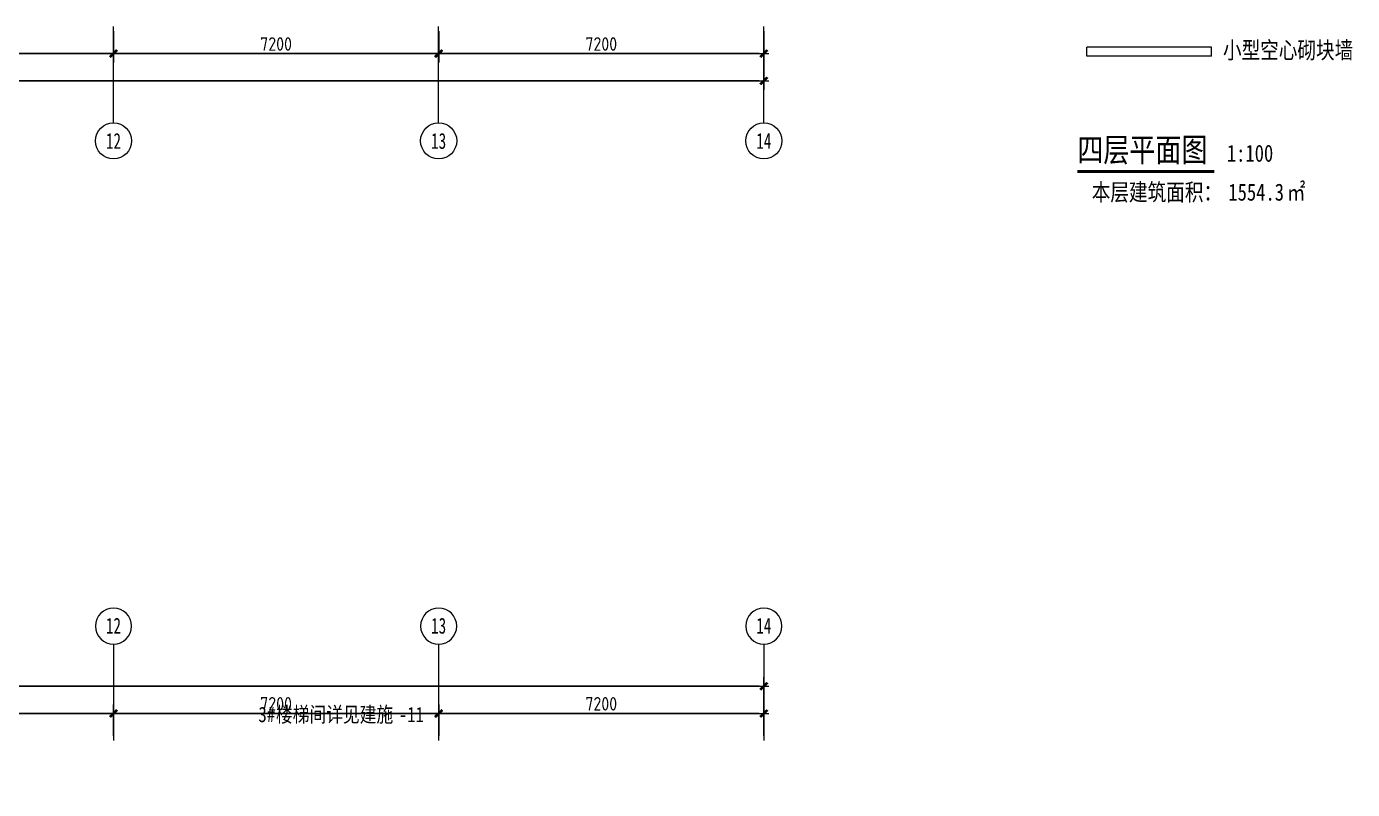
# Model space of a CAD drawing. Header units: millimetres. Extents: x 33621 to 401573, y -91663 to 133135.
# Drawn here: x 115971 to 145330, y -41885 to -24990 of the extents above; entities that cross this region are included whole.
import ezdxf
from ezdxf.enums import TextEntityAlignment as Align

# ---------------------------------------------------------------- set-up
doc = ezdxf.new("R2010")
doc.units = ezdxf.units.MM
doc.header["$LTSCALE"] = 10
doc.layers.get('0').update_dxf_attribs({"color": 253})
doc.layers.get('Defpoints').update_dxf_attribs({"color": 250})
doc.layers.add('AXIS【轴号】', color=253, linetype='Continuous', lineweight=0)
doc.layers.add('WALL', color=253, linetype='Continuous', lineweight=0)
for name, color, linetype in [('DIM_LEAD', 253, 'Continuous'), ('DIM_SYMB', 253, 'Continuous'), ('Dim【尺寸标注】', 253, 'Continuous'), ('PUB_DIM', 253, 'Continuous'), ('PUB_TEXT', 253, 'Continuous')]:
    doc.layers.add(name, color=color, linetype=linetype)
doc.styles.add('-宋体', font='', dxfattribs={"width": 0.8})
doc.styles.add('CCD_DIM', font='ARCHS.SHX')
doc.styles.add('宋体', font='', dxfattribs={"width": 0.7})
doc.styles.get('-宋体').set_extended_font_data('SimSun')
doc.styles.get('宋体').set_extended_font_data('SimSun')
doc.dimstyles.new('ZL_1：100', dxfattribs={"dimtxt": 3, "dimasz": 1, "dimexe": 2, "dimexo": 2, "dimgap": 0.6, "dimtad": 1, "dimdec": 0, "dimrnd": 5, "dimdsep": 46, "dimtxsty": 'CCD_DIM', "dimblk": 'WS-cj', "dimblk1": 'WS-cj', "dimblk2": 'WS-cj', "dimcen": 1, "dimclrd": 44, "dimclre": 44, "dimclrt": 2, "dimadec": 0, "dimazin": 2, "dimtfac": 1, "dimtdec": 0, "dimtix": 1, "dimtmove": 2, "dimatfit": 3, "dimldrblk": 'hl_arrow2', "dimfxl": 5, "dimfxlon": 1, "dimarcsym": 0})

# ---------------------------------------------------------------- blocks, each defined once
blk = doc.blocks.new('hl_Axis-A1')
at = {"color": 150, "ltscale": 2}
blk.add_line((21.33, 0), (0, 0), dxfattribs=at)
at = {"color": 150}
blk.add_circle((25.33, 0), 4, dxfattribs=at)
at = {"color": 50, "style": '宋体', "width": 0.7}
blk.add_attdef('轴号', text='', height=3.5, dxfattribs=at).set_placement((25.33, 0), align=Align.MIDDLE_CENTER)
blk = doc.blocks.new('WS-cj')
blk.add_hatch(color=2).paths.add_polyline_path([(0.59, 0.82), (-0.82, -0.59), (-0.59, -0.82), (0.82, 0.59)])
at = {"color": 2, "linetype": 'ByBlock', "lineweight": 0}
for p, q in [((-1.1, 0), (0, 0)), ((0, 0), (1.1, 0))]:
    blk.add_line(p, q, dxfattribs=at)
at = {"color": 2}
blk.add_lwpolyline([(0.59, 0.82), (-0.82, -0.59), (-0.59, -0.82), (0.82, 0.59)], close=True, dxfattribs=at)
blk = doc.blocks.new('*D250')
at = {"layer": 'Defpoints', "color": 0, "transparency": 16777216}
for p in [(27538, -18684), (34738, -18684), (34738, -19284)]:
    blk.add_point(p, dxfattribs=at)
at = {"layer": 'Dim【尺寸标注】', "color": 44, "lineweight": -2, "transparency": 16777216}
for p, q in [((27538, -18784), (27538, -19484)), ((34738, -18784), (34738, -19484)), ((27638, -19284), (34638, -19284))]:
    blk.add_line(p, q, dxfattribs=at)
at = {"layer": 'Dim【尺寸标注】', "color": 44, "lineweight": -2, "transparency": 16777216, "xscale": 100, "yscale": 100, "zscale": 100, "rotation": 180}
blk.add_blockref('WS-cj', (27538, -19284), dxfattribs=at)
at = {"layer": 'Dim【尺寸标注】', "color": 44, "lineweight": -2, "transparency": 16777216, "xscale": 100, "yscale": 100, "zscale": 100}
blk.add_blockref('WS-cj', (34738, -19284), dxfattribs=at)
at = {"layer": 'Dim【尺寸标注】', "color": 2, "transparency": 16777216, "insert": (31138, -19071), "char_height": 300, "attachment_point": 5, "style": 'CCD_DIM'}
blk.add_mtext('7200', dxfattribs=at)
blk = doc.blocks.new('hl_arrow2')
at = {"color": 2}
blk.add_line((0, 0), (-1, 0), dxfattribs=at)
blk.add_lwpolyline([(0, 0), (-1, -1), (-1, -1), (0, 0), (-1, 1), (-1, 1)], close=True, dxfattribs=at)
blk = doc.blocks.new('*D251')
at = {"layer": 'Defpoints', "color": 0, "transparency": 16777216}
for p in [(34738, -18684), (41938, -18684), (41938, -19284)]:
    blk.add_point(p, dxfattribs=at)
at = {"layer": 'Dim【尺寸标注】', "color": 44, "lineweight": -2, "transparency": 16777216}
for p, q in [((34738, -18784), (34738, -19484)), ((41938, -18784), (41938, -19484)), ((34838, -19284), (41838, -19284))]:
    blk.add_line(p, q, dxfattribs=at)
at = {"layer": 'Dim【尺寸标注】', "color": 44, "lineweight": -2, "transparency": 16777216, "xscale": 100, "yscale": 100, "zscale": 100, "rotation": 180}
blk.add_blockref('WS-cj', (34738, -19284), dxfattribs=at)
at = {"layer": 'Dim【尺寸标注】', "color": 44, "lineweight": -2, "transparency": 16777216, "xscale": 100, "yscale": 100, "zscale": 100}
blk.add_blockref('WS-cj', (41938, -19284), dxfattribs=at)
at = {"layer": 'Dim【尺寸标注】', "color": 2, "transparency": 16777216, "insert": (38338, -19071), "char_height": 300, "attachment_point": 5, "style": 'CCD_DIM'}
blk.add_mtext('7200', dxfattribs=at)
blk = doc.blocks.new('*D252')
at = {"layer": 'Defpoints', "color": 0, "transparency": 16777216}
for p in [(41938, -18684), (49138, -18684), (49138, -19284)]:
    blk.add_point(p, dxfattribs=at)
at = {"layer": 'Dim【尺寸标注】', "color": 44, "lineweight": -2, "transparency": 16777216}
for p, q in [((41938, -18784), (41938, -19484)), ((49138, -18784), (49138, -19484)), ((42038, -19284), (49038, -19284))]:
    blk.add_line(p, q, dxfattribs=at)
at = {"layer": 'Dim【尺寸标注】', "color": 44, "lineweight": -2, "transparency": 16777216, "xscale": 100, "yscale": 100, "zscale": 100, "rotation": 180}
blk.add_blockref('WS-cj', (41938, -19284), dxfattribs=at)
at = {"layer": 'Dim【尺寸标注】', "color": 44, "lineweight": -2, "transparency": 16777216, "xscale": 100, "yscale": 100, "zscale": 100}
blk.add_blockref('WS-cj', (49138, -19284), dxfattribs=at)
at = {"layer": 'Dim【尺寸标注】', "color": 2, "transparency": 16777216, "insert": (45538, -19071), "char_height": 300, "attachment_point": 5, "style": 'CCD_DIM'}
blk.add_mtext('7200', dxfattribs=at)
blk = doc.blocks.new('*D255')
at = {"layer": 'Defpoints', "color": 0, "transparency": 16777216}
for p in [(-44462, -18684), (49138, -18684), (49138, -19884)]:
    blk.add_point(p, dxfattribs=at)
at = {"layer": 'Dim【尺寸标注】', "color": 44, "lineweight": -2, "transparency": 16777216}
for p, q in [((-44462, -19384), (-44462, -20084)), ((49138, -19384), (49138, -20084)), ((-44362, -19884), (49038, -19884))]:
    blk.add_line(p, q, dxfattribs=at)
at = {"layer": 'Dim【尺寸标注】', "color": 44, "lineweight": -2, "transparency": 16777216, "xscale": 100, "yscale": 100, "zscale": 100, "rotation": 180}
blk.add_blockref('WS-cj', (-44462, -19884), dxfattribs=at)
at = {"layer": 'Dim【尺寸标注】', "color": 44, "lineweight": -2, "transparency": 16777216, "xscale": 100, "yscale": 100, "zscale": 100}
blk.add_blockref('WS-cj', (49138, -19884), dxfattribs=at)
at = {"layer": 'Dim【尺寸标注】', "color": 2, "transparency": 16777216, "insert": (2338, -19678), "char_height": 300, "attachment_point": 5, "style": 'CCD_DIM'}
blk.add_mtext('93600', dxfattribs=at)
blk = doc.blocks.new('*D270')
at = {"layer": 'Defpoints', "color": 0, "transparency": 16777216}
for p in [(34738, 2411), (27538, 1811), (34738, 1811)]:
    blk.add_point(p, dxfattribs=at)
at = {"layer": 'Dim【尺寸标注】', "color": 44, "lineweight": -2, "transparency": 16777216}
for p, q in [((27538, 1911), (27538, 2611)), ((27638, 2411), (34638, 2411)), ((34738, 1911), (34738, 2611))]:
    blk.add_line(p, q, dxfattribs=at)
at = {"layer": 'Dim【尺寸标注】', "color": 44, "lineweight": -2, "transparency": 16777216, "xscale": 100, "yscale": 100, "zscale": 100, "rotation": 180}
blk.add_blockref('WS-cj', (27538, 2411), dxfattribs=at)
at = {"layer": 'Dim【尺寸标注】', "color": 44, "lineweight": -2, "transparency": 16777216, "xscale": 100, "yscale": 100, "zscale": 100}
blk.add_blockref('WS-cj', (34738, 2411), dxfattribs=at)
at = {"layer": 'Dim【尺寸标注】', "color": 2, "transparency": 16777216, "insert": (31138, 2623), "char_height": 300, "attachment_point": 5, "style": 'CCD_DIM'}
blk.add_mtext('7200', dxfattribs=at)
blk = doc.blocks.new('*D271')
at = {"layer": 'Defpoints', "color": 0, "transparency": 16777216}
for p in [(41938, 2411), (34738, 1811), (41938, 1811)]:
    blk.add_point(p, dxfattribs=at)
at = {"layer": 'Dim【尺寸标注】', "color": 44, "lineweight": -2, "transparency": 16777216}
for p, q in [((34738, 1911), (34738, 2611)), ((34838, 2411), (41838, 2411)), ((41938, 1911), (41938, 2611))]:
    blk.add_line(p, q, dxfattribs=at)
at = {"layer": 'Dim【尺寸标注】', "color": 44, "lineweight": -2, "transparency": 16777216, "xscale": 100, "yscale": 100, "zscale": 100, "rotation": 180}
blk.add_blockref('WS-cj', (34738, 2411), dxfattribs=at)
at = {"layer": 'Dim【尺寸标注】', "color": 44, "lineweight": -2, "transparency": 16777216, "xscale": 100, "yscale": 100, "zscale": 100}
blk.add_blockref('WS-cj', (41938, 2411), dxfattribs=at)
at = {"layer": 'Dim【尺寸标注】', "color": 2, "transparency": 16777216, "insert": (38338, 2623), "char_height": 300, "attachment_point": 5, "style": 'CCD_DIM'}
blk.add_mtext('7200', dxfattribs=at)
blk = doc.blocks.new('*D272')
at = {"layer": 'Defpoints', "color": 0, "transparency": 16777216}
for p in [(49138, 2411), (41938, 1811), (49138, 1811)]:
    blk.add_point(p, dxfattribs=at)
at = {"layer": 'Dim【尺寸标注】', "color": 44, "lineweight": -2, "transparency": 16777216}
for p, q in [((41938, 1911), (41938, 2611)), ((42038, 2411), (49038, 2411)), ((49138, 1911), (49138, 2611))]:
    blk.add_line(p, q, dxfattribs=at)
at = {"layer": 'Dim【尺寸标注】', "color": 44, "lineweight": -2, "transparency": 16777216, "xscale": 100, "yscale": 100, "zscale": 100, "rotation": 180}
blk.add_blockref('WS-cj', (41938, 2411), dxfattribs=at)
at = {"layer": 'Dim【尺寸标注】', "color": 44, "lineweight": -2, "transparency": 16777216, "xscale": 100, "yscale": 100, "zscale": 100}
blk.add_blockref('WS-cj', (49138, 2411), dxfattribs=at)
at = {"layer": 'Dim【尺寸标注】', "color": 2, "transparency": 16777216, "insert": (45538, 2623), "char_height": 300, "attachment_point": 5, "style": 'CCD_DIM'}
blk.add_mtext('7200', dxfattribs=at)
blk = doc.blocks.new('*D273')
at = {"layer": 'Defpoints', "color": 0, "transparency": 16777216}
for p in [(49138, 3011), (-44462, 1811), (49138, 1811)]:
    blk.add_point(p, dxfattribs=at)
at = {"layer": 'Dim【尺寸标注】', "color": 44, "lineweight": -2, "transparency": 16777216}
for p, q in [((-44462, 2511), (-44462, 3211)), ((-44362, 3011), (49038, 3011)), ((49138, 2511), (49138, 3211))]:
    blk.add_line(p, q, dxfattribs=at)
at = {"layer": 'Dim【尺寸标注】', "color": 44, "lineweight": -2, "transparency": 16777216, "xscale": 100, "yscale": 100, "zscale": 100, "rotation": 180}
blk.add_blockref('WS-cj', (-44462, 3011), dxfattribs=at)
at = {"layer": 'Dim【尺寸标注】', "color": 44, "lineweight": -2, "transparency": 16777216, "xscale": 100, "yscale": 100, "zscale": 100}
blk.add_blockref('WS-cj', (49138, 3011), dxfattribs=at)
at = {"layer": 'Dim【尺寸标注】', "color": 2, "transparency": 16777216, "insert": (2338, 3217), "char_height": 300, "attachment_point": 5, "style": 'CCD_DIM'}
blk.add_mtext('93600', dxfattribs=at)
blk = doc.blocks.new('ZL_061117299')
at = {"layer": 'AXIS【轴号】'}
ref = blk.add_blockref('hl_Axis-A1', (34737.7, 1810.8), dxfattribs=dict(at, xscale=-100, yscale=100, zscale=100, rotation=270))
ref.add_attrib('轴号', '12', dxfattribs={"layer": '0', "color": 2, "height": 350, "style": '宋体', "width": 0.7}).set_placement((34737.7, 4353.9), align=Align.MIDDLE_CENTER)
ref = blk.add_blockref('hl_Axis-A1', (41937.7, 1810.8), dxfattribs=dict(at, xscale=-100, yscale=100, zscale=100, rotation=270))
ref.add_attrib('轴号', '13', dxfattribs={"layer": '0', "color": 2, "height": 350, "style": '宋体', "width": 0.7}).set_placement((41937.7, 4351.9), align=Align.MIDDLE_CENTER)
ref = blk.add_blockref('hl_Axis-A1', (49137.7, 1810.8), dxfattribs=dict(at, xscale=-100, yscale=100, zscale=100, rotation=270))
ref.add_attrib('轴号', '14', dxfattribs={"layer": '0', "color": 2, "height": 350, "style": '宋体', "width": 0.7}).set_placement((49137.7, 4353.9), align=Align.MIDDLE_CENTER)
ref = blk.add_blockref('hl_Axis-A1', (34737.7, -18683.9), dxfattribs=dict(at, xscale=100, yscale=100, zscale=100, rotation=270))
ref.add_attrib('轴号', '12', dxfattribs={"layer": '0', "color": 2, "height": 350, "style": '宋体', "width": 0.7}).set_placement((34737.7, -21217.2), align=Align.MIDDLE_CENTER)
ref = blk.add_blockref('hl_Axis-A1', (41937.7, -18683.9), dxfattribs=dict(at, xscale=100, yscale=100, zscale=100, rotation=270))
ref.add_attrib('轴号', '13', dxfattribs={"layer": '0', "color": 2, "height": 350, "style": '宋体', "width": 0.7}).set_placement((41937.7, -21217.2), align=Align.MIDDLE_CENTER)
ref = blk.add_blockref('hl_Axis-A1', (49137.7, -18683.9), dxfattribs=dict(at, xscale=100, yscale=100, zscale=100, rotation=270))
ref.add_attrib('轴号', '14', dxfattribs={"layer": '0', "color": 2, "height": 350, "style": '宋体', "width": 0.7}).set_placement((49137.7, -21217.2), align=Align.MIDDLE_CENTER)
at = {"layer": 'Dim【尺寸标注】'}
for p1, p2, distance, picture, middle in [((-44462.3, 1810.8), (49137.7, 1810.8), 1200, '*D273', (2337.7, 3217)), ((27537.7, 1810.8), (34737.7, 1810.8), 600, '*D270', (31137.7, 2623.3)), ((34737.7, 1810.8), (41937.7, 1810.8), 600, '*D271', (38337.7, 2623.3)), ((41937.7, 1810.8), (49137.7, 1810.8), 600, '*D272', (45537.7, 2623.3)), ((-44462.3, -18683.9), (49137.7, -18683.9), -1200, '*D255', (2337.7, -19677.6)), ((27537.7, -18683.9), (34737.7, -18683.9), -600, '*D250', (31137.7, -19071.4)), ((34737.7, -18683.9), (41937.7, -18683.9), -600, '*D251', (38337.7, -19071.4)), ((41937.7, -18683.9), (49137.7, -18683.9), -600, '*D252', (45537.7, -19071.4))]:
    dim = blk.add_aligned_dim(p1=p1, p2=p2, distance=distance, dimstyle='ZL_1：100', dxfattribs=at)
    dim.commit()
    dim.dimension.update_dxf_attribs({"geometry": picture, "text_midpoint": middle})

msp = doc.modelspace()

# ---------------------------------------------------------------- linework, layer by layer
at = {"layer": 'DIM_LEAD'}
msp.add_lwpolyline([(124847.9, -40168.8, 0, 0, 0), (125832, -40168.8, 0, 0, 0), (125832, -44464.5, 0, 80, 0), (125832, -44164.5, 0, 0, 0)], format="xyseb", dxfattribs=at)
at = {"layer": 'DIM_SYMB', "const_width": 70}
msp.add_lwpolyline([(139236.2, -28201), (142268.3, -28201)], dxfattribs=at)
at = {"layer": 'WALL'}
for p, q in [((142212.5, -25446.6), (139449.4, -25446.6)), ((139449.4, -25646.6), (139449.4, -25446.6)), ((142212.5, -25646.6), (142212.5, -25446.6)), ((142212.5, -25646.6), (139449.4, -25646.6))]:
    msp.add_line(p, q, dxfattribs=at)

# ---------------------------------------------------------------- block references
at = {"layer": 'PUB_DIM'}
for p in [(83158.8, -6306), (83158.8, -42610.6)]:
    msp.add_blockref('ZL_061117299', p, dxfattribs=at)

# ---------------------------------------------------------------- texts
at = {"layer": 'PUB_TEXT', "style": '宋体', "width": 0.8}
for s, height, p in [('小型空心砌块墙', 377.64, (142463.2, -25700.8)), ('本层建筑面积：', 377.64, (139557.1, -28845.7)), ('1554.3', 377.64, (142581.6, -28845.7)), ('㎡', 377.6, (143877.8, -28845.7))]:
    msp.add_text(s, height=height, dxfattribs=at).set_placement(p)
at = {"layer": 'PUB_TEXT', "color": 7, "width": 0.8}
for s, height, style, p in [('四层平面图', 528.69, '宋体', (139236.2, -27984.2)), ('1:100', 377.64, '宋体', (142548.3, -27984.2)), ('3#', 339.87, '-宋体', (121105.3, -40393.8)), ('楼梯间详见建施', 339.87, '-宋体', (121494.2, -40393.8)), ('-11', 339.87, '-宋体', (124216.2, -40393.8))]:
    msp.add_text(s, height=height, dxfattribs=dict(at, style=style)).set_placement(p)

doc.saveas('drawing.dxf')
